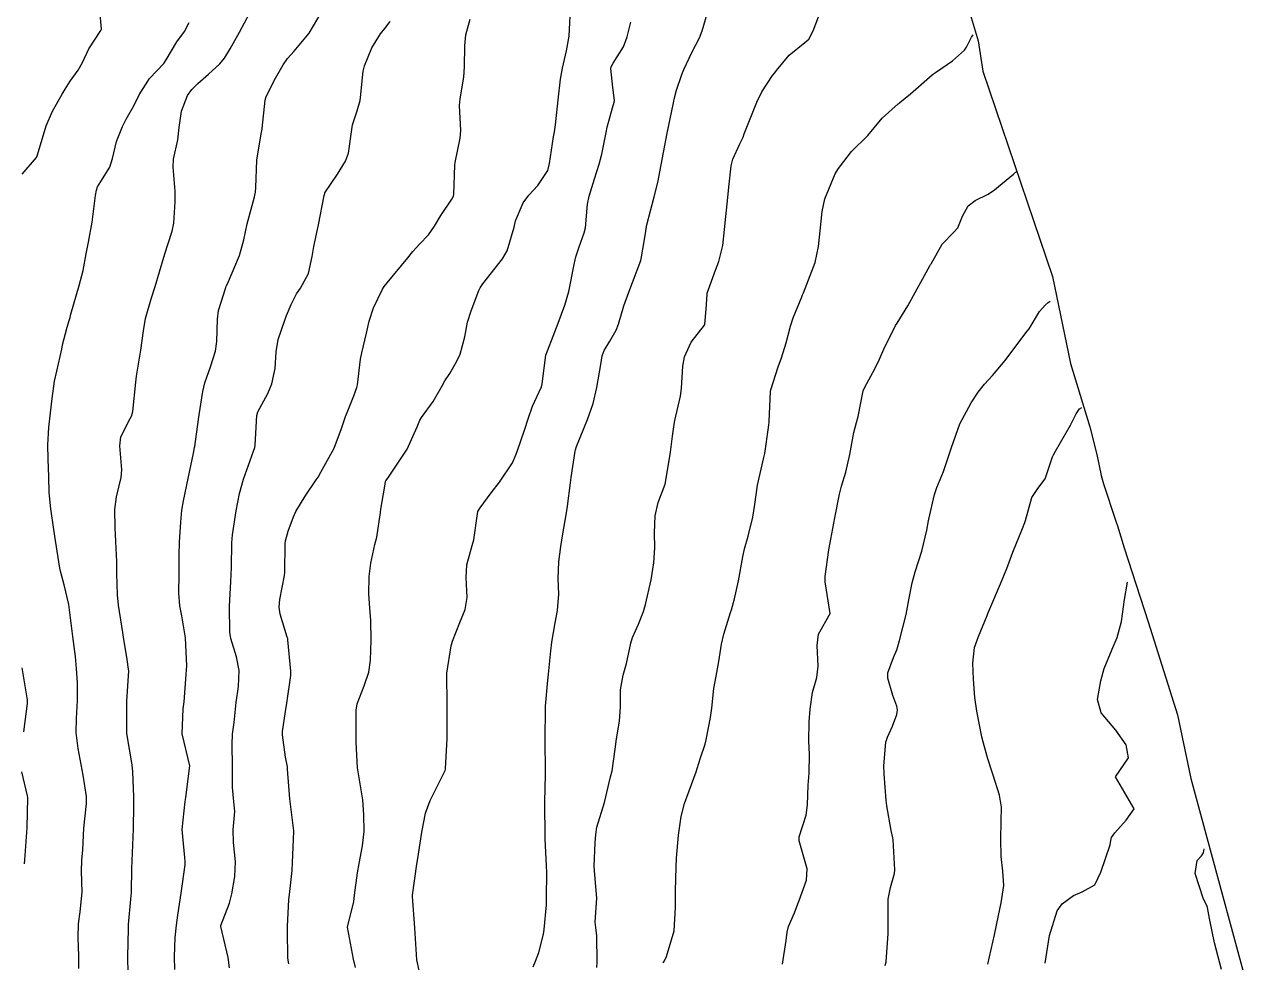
# Model space of a CAD drawing. Header units: metres. Extents: x 298520 to 308411, y 7433745 to 7450750.
# Drawn here: x 298913.6 to 298991.1, y 7450584.2 to 7450643 of the extents above; entities that cross this region are included whole.
import ezdxf

# ---------------------------------------------------------------- set-up
doc = ezdxf.new("R2010")
doc.units = ezdxf.units.M
doc.header["$LTSCALE"] = 10
for name, color, linetype in [('Area', 45, 'Continuous'), ('Curvas de Nivel 1m', 11, 'Continuous'), ('Curvas de Nivel 5m', 15, 'Continuous')]:
    doc.layers.add(name, color=color, linetype=linetype)

msp = doc.modelspace()

# ---------------------------------------------------------------- linework, layer by layer
at = {"layer": 'Area'}
msp.add_polyline3d([(298972.129, 7450646.177, 731.378), (298973.385, 7450641.97, 731.688), (298973.673, 7450640.065, 732.028), (298978.038, 7450627.208, 733.638), (298979.172, 7450621.753, 734.268), (298980.377, 7450617.773, 734.808), (298980.814, 7450616.038, 735.018), (298981.077, 7450614.734, 735.168), (298981.221, 7450614.206, 735.158), (298982.005, 7450611.872, 735.519), (298982.111, 7450611.581, 735.628), (298982.518, 7450610.206, 735.618), (298984.036, 7450605.563, 748.008), (298985.868, 7450599.72, 739.998), (298986.707, 7450595.735, 735.968), (298991.115, 7450579.477, 741.808)], dxfattribs=at)
at = {"layer": 'Curvas de Nivel 1m', "flags": 128}
for points, elevation in [([(298913.47, 7450633.616), (298914.373, 7450634.661), (298914.394, 7450634.7), (298914.435, 7450634.838), (298914.972, 7450636.652), (298915.376, 7450637.56), (298915.979, 7450638.637), (298916.165, 7450638.947), (298916.485, 7450639.451), (298916.979, 7450640.142), (298917.25, 7450640.623), (298917.66, 7450641.47), (298918.413, 7450642.611), (298918.436, 7450642.699), (298918.287, 7450644.613)], 722), ([(298920.167, 7450582.586), (298920.094, 7450584.323), (298920.09, 7450584.587), (298920.129, 7450586.308), (298920.143, 7450586.587), (298920.287, 7450588.175), (298920.326, 7450588.586), (298920.356, 7450590.128), (298920.36, 7450590.585), (298920.423, 7450592.087), (298920.447, 7450592.585), (298920.47, 7450594.062), (298920.468, 7450594.585), (298920.406, 7450596.148), (298920.359, 7450596.586), (298920.042, 7450598.55), (298920.039, 7450598.59), (298920.023, 7450600.59), (298920.152, 7450602.479), (298920.147, 7450602.589), (298920.052, 7450603.196), (298919.823, 7450604.593), (298919.773, 7450604.895), (298919.509, 7450606.596), (298919.441, 7450607.258), (298919.409, 7450608.597), (298919.399, 7450609.329), (298919.344, 7450610.598), (298919.294, 7450611.457), (298919.287, 7450612.599), (298919.385, 7450613.388), (298919.683, 7450614.595), (298919.715, 7450615.078), (298919.594, 7450616.596), (298919.665, 7450617.152), (298920.239, 7450618.31), (298920.341, 7450618.489), (298920.374, 7450618.588), (298920.404, 7450618.747), (298920.587, 7450620.585), (298920.638, 7450620.956), (298920.908, 7450622.581), (298921.079, 7450623.8), (298921.209, 7450624.577), (298921.56, 7450625.806), (298921.816, 7450626.568), (298922.351, 7450628.408), (298922.384, 7450628.528), (298922.393, 7450628.56), (298922.879, 7450630.051), (298922.979, 7450630.554), (298923.06, 7450631.89), (298923.058, 7450632.553), (298922.928, 7450634.052), (298922.964, 7450634.555), (298923.234, 7450635.764), (298923.32, 7450636.551), (298923.454, 7450637.559), (298923.843, 7450638.546), (298924.108, 7450638.914), (298924.484, 7450639.302), (298925.151, 7450639.876), (298925.863, 7450640.526), (298926.148, 7450640.882), (298926.512, 7450641.476), (298927.098, 7450642.511), (298927.719, 7450643.687)], 724), ([(298934.359, 7450583.883), (298934.244, 7450584.416), (298933.853, 7450586.42), (298934.255, 7450588.038), (298934.306, 7450588.416), (298934.482, 7450589.829), (298934.586, 7450590.413), (298934.809, 7450591.521), (298934.906, 7450592.41), (298934.891, 7450593.463), (298934.822, 7450594.411), (298934.598, 7450595.783), (298934.495, 7450596.415), (298934.407, 7450598.006), (298934.41, 7450598.416), (298934.412, 7450600.023), (298934.475, 7450600.415), (298934.907, 7450601.538), (298935.206, 7450602.408), (298935.31, 7450603.151), (298935.347, 7450604.407), (298935.328, 7450605.65), (298935.262, 7450606.408), (298935.205, 7450607.31), (298935.222, 7450608.409), (298935.311, 7450609.228), (298935.581, 7450610.406), (298935.688, 7450610.864), (298935.92, 7450612.402), (298935.95, 7450612.618), (298936.188, 7450614.066), (298936.241, 7450614.35), (298936.265, 7450614.399), (298936.429, 7450614.631), (298937.601, 7450616.379), (298938.227, 7450617.778), (298938.396, 7450618.204), (298938.506, 7450618.367), (298939.237, 7450619.371), (298939.781, 7450620.355), (298939.961, 7450620.658), (298940.271, 7450621.125), (298940.72, 7450621.904), (298940.924, 7450622.344), (298941.212, 7450623.428), (298941.386, 7450624.339), (298941.6, 7450625.057), (298942.086, 7450626.332), (298942.169, 7450626.497), (298942.337, 7450626.741), (298943.581, 7450628.312), (298943.856, 7450628.812), (298944.295, 7450630.301), (298944.387, 7450630.682), (298944.872, 7450631.821), (298945.226, 7450632.292), (298945.794, 7450632.901), (298946.419, 7450633.85), (298946.518, 7450634.279), (298946.772, 7450635.951), (298946.827, 7450636.274), (298946.886, 7450636.703), (298947.063, 7450638.271), (298947.199, 7450639.563), (298947.323, 7450640.268), (298947.591, 7450641.341), (298947.745, 7450642.262), (298947.806, 7450643.531)], 728), ([(298949.486, 7450583.892), (298949.498, 7450584.235), (298949.481, 7450585.868), (298949.433, 7450586.236), (298949.373, 7450586.724), (298949.486, 7450588.236), (298949.35, 7450589.69), (298949.305, 7450590.239), (298949.378, 7450591.698), (298949.417, 7450592.238), (298949.474, 7450592.692), (298949.953, 7450594.23), (298950.348, 7450595.847), (298950.44, 7450596.225), (298950.639, 7450597.577), (298950.717, 7450598.223), (298950.9, 7450599.335), (298950.955, 7450600.221), (298950.962, 7450601.292), (298951.131, 7450602.219), (298951.332, 7450602.939), (298951.609, 7450604.215), (298951.722, 7450604.568), (298952.085, 7450605.402), (298952.399, 7450606.205), (298952.531, 7450606.637), (298952.895, 7450608.198), (298953.061, 7450609.264), (298953.121, 7450610.195), (298953.098, 7450611.141), (298953.132, 7450612.195), (298953.332, 7450613.036), (298953.754, 7450614.187), (298954.077, 7450616.048), (298954.093, 7450616.182), (298954.223, 7450617.196), (298954.341, 7450618.07), (298954.361, 7450618.179), (298954.723, 7450619.708), (298954.779, 7450620.175), (298954.865, 7450621.586), (298954.974, 7450622.173), (298955.384, 7450623.081), (298956.227, 7450624.161), (298956.253, 7450624.221), (298956.323, 7450625.16), (298956.391, 7450626.1), (298956.4, 7450626.159), (298956.911, 7450627.59), (298957.131, 7450628.152), (298957.379, 7450629.139), (298957.487, 7450630.149), (298957.568, 7450630.971), (298957.693, 7450632.147), (298957.757, 7450632.799), (298957.904, 7450634.145), (298958.01, 7450634.563), (298958.444, 7450635.528), (298958.646, 7450635.941), (298958.721, 7450636.136), (298958.88, 7450636.556), (298959.518, 7450638.124), (298959.822, 7450638.778), (298960.498, 7450639.791), (298960.643, 7450639.967), (298960.746, 7450640.108), (298961.536, 7450641.076), (298962.521, 7450641.862), (298962.773, 7450642.086), (298963.046, 7450642.6), (298963.608, 7450644.074)], 731), ([(298917.021, 7450583.819), (298917.029, 7450584.622), (298916.989, 7450585.768), (298917.011, 7450586.623), (298917.1, 7450587.386), (298917.224, 7450588.62), (298917.2, 7450589.925), (298917.22, 7450590.62), (298917.267, 7450591.265), (298917.346, 7450592.619), (298917.496, 7450594.164), (298917.499, 7450594.617), (298917.299, 7450595.952), (298917.176, 7450596.622), (298916.985, 7450597.628), (298916.863, 7450598.627), (298916.881, 7450599.496), (298916.95, 7450600.626), (298916.937, 7450601.729), (298916.88, 7450602.628), (298916.815, 7450603.383), (298916.65, 7450604.631), (298916.589, 7450605.144), (298916.4, 7450606.635), (298916.112, 7450607.884), (298915.897, 7450608.642), (298915.837, 7450608.931), (298915.566, 7450610.646), (298915.448, 7450611.349), (298915.261, 7450612.649), (298915.17, 7450613.658), (298915.136, 7450614.651), (298915.093, 7450615.762), (298915.086, 7450616.651), (298915.148, 7450617.732), (298915.25, 7450618.65), (298915.348, 7450619.553), (298915.5, 7450620.648), (298915.646, 7450621.269), (298915.954, 7450622.643), (298916.011, 7450622.918), (298916.304, 7450624.028), (298916.446, 7450624.502), (298916.476, 7450624.638), (298916.516, 7450624.838), (298917.051, 7450626.629), (298917.296, 7450627.579), (298917.475, 7450628.623), (298917.634, 7450629.351), (298917.858, 7450630.618), (298918.061, 7450632.277), (298918.122, 7450632.614), (298918.196, 7450632.823), (298918.411, 7450633.151), (298918.975, 7450634.054), (298919.13, 7450634.603), (298919.382, 7450635.662), (298919.756, 7450636.597), (298919.997, 7450637.055), (298920.466, 7450637.89), (298920.813, 7450638.585), (298921.456, 7450639.608), (298922.347, 7450640.562), (298922.505, 7450640.778), (298923.155, 7450641.915), (298923.643, 7450642.549), (298923.946, 7450643.132)], 723), ([(298926.475, 7450583.865), (298926.374, 7450584.515), (298925.915, 7450586.457), (298925.924, 7450586.519), (298926.473, 7450587.915), (298926.602, 7450588.513), (298926.799, 7450589.606), (298926.84, 7450590.511), (298926.706, 7450591.727), (298926.704, 7450592.512), (298926.791, 7450593.665), (298926.708, 7450594.512), (298926.646, 7450595.196), (298926.648, 7450596.51), (298926.628, 7450597.876), (298926.661, 7450598.51), (298926.754, 7450599.253), (298926.884, 7450600.507), (298927.024, 7450601.496), (298927.08, 7450602.504), (298926.912, 7450603.363), (298926.541, 7450604.513), (298926.478, 7450604.915), (298926.475, 7450606.514), (298926.549, 7450608.081), (298926.573, 7450608.513), (298926.587, 7450608.973), (298926.606, 7450610.513), (298926.653, 7450611.018), (298926.887, 7450612.509), (298927.087, 7450613.599), (298927.333, 7450614.503), (298927.976, 7450616.259), (298928.051, 7450616.492), (298928.071, 7450616.636), (298928.178, 7450618.491), (298928.245, 7450618.727), (298928.872, 7450619.869), (298929.118, 7450620.481), (298929.324, 7450621.428), (298929.397, 7450622.479), (298929.508, 7450623.264), (298929.928, 7450624.474), (298930.04, 7450624.749), (298930.323, 7450625.445), (298930.67, 7450626.126), (298930.909, 7450626.464), (298931.412, 7450627.389), (298931.636, 7450628.457), (298931.745, 7450629.073), (298932.037, 7450630.445), (298932.401, 7450632.278), (298932.433, 7450632.409), (298932.449, 7450632.44), (298933.237, 7450633.615), (298933.738, 7450634.427), (298933.923, 7450634.94), (298934.137, 7450636.423), (298934.176, 7450636.702), (298934.465, 7450637.583), (298934.658, 7450638.231), (298934.684, 7450638.418), (298934.842, 7450640.072), (298934.925, 7450640.416), (298935.392, 7450641.533), (298935.919, 7450642.406), (298936.192, 7450642.738), (298936.531, 7450643.176)], 726), ([(298930.177, 7450584.119), (298930.119, 7450584.467), (298930.092, 7450586.226), (298930.093, 7450586.468), (298930.184, 7450588.162), (298930.219, 7450588.467), (298930.395, 7450589.968), (298930.406, 7450590.465), (298930.481, 7450591.908), (298930.498, 7450592.464), (298930.296, 7450594.12), (298930.252, 7450594.467), (298930.107, 7450596.333), (298930.09, 7450596.469), (298929.982, 7450597.085), (298929.785, 7450598.472), (298929.789, 7450598.688), (298930.02, 7450600.2), (298930.059, 7450600.433), (298930.065, 7450600.47), (298930.308, 7450602.199), (298930.317, 7450602.467), (298930.123, 7450604.419), (298930.116, 7450604.47), (298930.113, 7450604.509), (298930.074, 7450604.601), (298929.642, 7450606.028), (298929.576, 7450606.475), (298929.616, 7450606.959), (298929.903, 7450608.472), (298929.923, 7450608.674), (298929.954, 7450610.472), (298929.976, 7450610.641), (298930.151, 7450611.247), (298930.479, 7450612.148), (298930.625, 7450612.465), (298931.199, 7450613.439), (298931.89, 7450614.453), (298932.011, 7450614.635), (298932.198, 7450614.941), (298933.016, 7450616.438), (298933.478, 7450617.683), (298933.733, 7450618.428), (298933.878, 7450618.786), (298934.252, 7450619.722), (298934.438, 7450620.24), (298934.479, 7450620.418), (298934.678, 7450622.017), (298934.754, 7450622.415), (298935.055, 7450623.659), (298935.224, 7450624.411), (298935.492, 7450625.237), (298936.05, 7450626.403), (298936.156, 7450626.581), (298936.337, 7450626.812), (298937.635, 7450628.381), (298937.956, 7450628.779), (298938.366, 7450629.219), (298938.925, 7450629.814), (298939.309, 7450630.361), (298939.714, 7450631.032), (298940.4, 7450632.045), (298940.506, 7450632.244), (298940.524, 7450632.349), (298940.593, 7450634.186), (298940.613, 7450634.348), (298940.922, 7450635.871), (298940.951, 7450636.345), (298940.887, 7450637.927), (298940.918, 7450638.346), (298941.145, 7450639.692), (298941.198, 7450640.343), (298941.203, 7450641.656), (298941.281, 7450642.342), (298941.537, 7450643.335)], 727), ([(298938.495, 7450583.045), (298938.211, 7450584.374), (298938.177, 7450584.715), (298938.072, 7450586.377), (298937.924, 7450588.338), (298937.925, 7450588.379), (298937.935, 7450588.431), (298938.197, 7450590.376), (298938.258, 7450590.726), (298938.527, 7450592.371), (298938.741, 7450593.568), (298939.029, 7450594.364), (298939.972, 7450596.241), (298939.994, 7450596.328), (298940, 7450596.35), (298940.105, 7450598.245), (298940.108, 7450598.349), (298940.097, 7450600.275), (298940.098, 7450600.349), (298940.083, 7450602.309), (298940.088, 7450602.35), (298940.358, 7450604.058), (298940.44, 7450604.346), (298940.9, 7450605.526), (298941.224, 7450606.339), (298941.356, 7450607.085), (298941.294, 7450608.338), (298941.329, 7450609.14), (298941.679, 7450610.335), (298941.774, 7450610.707), (298941.998, 7450612.332), (298942.033, 7450612.463), (298942.169, 7450612.713), (298942.861, 7450613.642), (298943.373, 7450614.312), (298944.205, 7450615.528), (298944.433, 7450616.076), (298944.505, 7450616.297), (298944.942, 7450617.577), (298945.179, 7450618.291), (298945.461, 7450619.072), (298946.011, 7450620.283), (298946.067, 7450620.48), (298946.283, 7450622.28), (298946.845, 7450623.735), (298947.05, 7450624.273), (298947.474, 7450625.413), (298947.719, 7450626.259), (298948.055, 7450627.959), (298948.118, 7450628.254), (298948.169, 7450628.439), (298948.365, 7450629.065), (298948.691, 7450629.934), (298948.762, 7450630.246), (298948.904, 7450631.739), (298949.003, 7450632.244), (298949.334, 7450633.32), (298949.632, 7450634.238), (298949.805, 7450634.864), (298950.061, 7450636.234), (298950.132, 7450636.558), (298950.468, 7450637.772), (298950.571, 7450638.13), (298950.583, 7450638.229), (298950.485, 7450639.053), (298950.369, 7450640.231), (298950.387, 7450640.348), (298950.506, 7450640.569), (298951.151, 7450641.589), (298951.381, 7450642.221), (298951.614, 7450643.137)], 729), ([(298953.648, 7450584.192), (298953.715, 7450584.31), (298953.837, 7450584.588), (298954.318, 7450586.183), (298954.414, 7450587.643), (298954.406, 7450588.182), (298954.411, 7450588.705), (298954.445, 7450590.182), (298954.473, 7450590.746), (298954.598, 7450592.18), (298954.762, 7450593.357), (298954.968, 7450594.175), (298955.568, 7450595.765), (298955.715, 7450596.164), (298955.774, 7450596.365), (298955.986, 7450597.034), (298956.266, 7450597.89), (298956.34, 7450598.157), (298956.607, 7450599.564), (298956.687, 7450600.153), (298956.818, 7450601.369), (298956.952, 7450602.151), (298957.129, 7450603.077), (298957.292, 7450604.148), (298957.439, 7450604.787), (298957.86, 7450606.142), (298957.917, 7450606.32), (298958.102, 7450607.004), (298958.356, 7450608.136), (298958.637, 7450609.631), (298958.742, 7450610.131), (298958.959, 7450610.936), (298959.259, 7450612.124), (298959.38, 7450612.917), (298959.559, 7450614.12), (298959.951, 7450615.854), (298960.003, 7450616.113), (298960.229, 7450617.738), (298960.277, 7450618.065), (298960.278, 7450618.11), (298960.367, 7450620.003), (298960.382, 7450620.109), (298960.841, 7450621.541), (298961.053, 7450622.102), (298961.356, 7450623.035), (298961.62, 7450624.097), (298961.786, 7450624.62), (298962.331, 7450625.935), (298962.374, 7450626.048), (298962.395, 7450626.089), (298962.431, 7450626.186), (298963.161, 7450628.078), (298963.363, 7450629.08), (298963.471, 7450630.074), (298963.594, 7450631.271), (298963.763, 7450632.07), (298964.419, 7450633.644), (298964.577, 7450633.903), (298964.682, 7450634.057), (298965.447, 7450635.041), (298966.453, 7450636.04), (298967.359, 7450637.136), (298968.363, 7450638.021), (298968.427, 7450638.067), (298968.474, 7450638.101), (298969.131, 7450638.662), (298970.491, 7450639.838), (298970.577, 7450639.904), (298970.703, 7450639.988), (298971.758, 7450640.723), (298972.514, 7450641.391), (298972.65, 7450641.574), (298972.963, 7450642.205), (298973.063, 7450642.35)], 732), ([(298961.125, 7450584.101), (298961.344, 7450585.594), (298961.403, 7450586.097), (298961.498, 7450586.454), (298961.871, 7450587.322), (298962.082, 7450587.886), (298962.153, 7450588.087), (298962.616, 7450589.362), (298962.663, 7450590.082), (298962.169, 7450591.839), (298962.162, 7450592.088), (298962.597, 7450593.43), (298962.672, 7450594.083), (298962.726, 7450595.321), (298962.794, 7450596.082), (298962.812, 7450597.26), (298962.776, 7450598.082), (298962.795, 7450599.298), (298962.845, 7450600.082), (298962.99, 7450601.124), (298963.263, 7450602.078), (298963.353, 7450602.777), (298963.282, 7450604.078), (298963.375, 7450604.782), (298964.093, 7450606.07), (298963.783, 7450608.073), (298963.787, 7450608.404), (298964.023, 7450610.071), (298964.043, 7450610.172), (298964.15, 7450610.743), (298964.394, 7450612.067), (298964.679, 7450613.569), (298964.809, 7450614.061), (298965.08, 7450614.935), (298965.333, 7450616.053), (298965.593, 7450617.416), (298965.757, 7450618.047), (298965.851, 7450618.434), (298966.176, 7450620.041), (298966.265, 7450620.27), (298966.899, 7450621.411), (298967.186, 7450622.031), (298967.524, 7450622.794), (298968.148, 7450624.022), (298968.204, 7450624.121), (298968.307, 7450624.272), (298968.979, 7450625.354), (298969.318, 7450626.005), (298970.352, 7450627.87), (298970.397, 7450627.945), (298970.421, 7450627.989), (298971.124, 7450629.23), (298971.861, 7450629.975), (298972.101, 7450630.257), (298972.393, 7450630.98), (298972.743, 7450631.623), (298973.192, 7450631.962), (298974.005, 7450632.356), (298974.41, 7450632.629), (298975.124, 7450633.231), (298975.58, 7450633.617), (298975.803, 7450633.8)], 733), ([(298967.559, 7450584.023), (298967.605, 7450584.252), (298967.732, 7450586.021), (298967.737, 7450586.139), (298967.728, 7450588.022), (298967.74, 7450588.166), (298967.892, 7450588.905), (298968.134, 7450589.784), (298968.162, 7450590.017), (298968.054, 7450591.886), (298968.027, 7450592.019), (298967.93, 7450592.475), (298967.653, 7450594.023), (298967.615, 7450594.365), (298967.491, 7450596.025), (298967.463, 7450596.54), (298967.596, 7450598.024), (298967.7, 7450598.32), (298968.008, 7450599.011), (298968.278, 7450599.759), (298968.323, 7450600.017), (298968.289, 7450600.279), (298968.032, 7450600.939), (298967.71, 7450602.023), (298967.713, 7450602.358), (298968.062, 7450603.317), (298968.276, 7450603.81), (298968.346, 7450604.016), (298968.454, 7450604.392), (298968.855, 7450606.009), (298969.036, 7450606.939), (298969.238, 7450608.003), (298969.436, 7450608.688), (298969.852, 7450609.994), (298970.156, 7450611.298), (298970.26, 7450611.891), (298970.277, 7450611.989), (298970.638, 7450613.534), (298970.796, 7450613.984), (298971.202, 7450614.981), (298971.534, 7450615.977), (298971.705, 7450616.488), (298972.233, 7450617.97), (298972.942, 7450619.274), (298973.383, 7450619.959), (298973.774, 7450620.449), (298974.273, 7450620.993), (298975.061, 7450621.938), (298976.3, 7450623.583), (298976.454, 7450623.766), (298976.565, 7450623.917), (298977.219, 7450625.011), (298977.575, 7450625.4), (298977.766, 7450625.582), (298977.883, 7450625.66)], 734), ([(298977.573, 7450584.165), (298977.853, 7450585.9), (298978.32, 7450587.451), (298978.633, 7450587.892), (298979.351, 7450588.415), (298979.884, 7450588.641), (298980.684, 7450589.076), (298981.07, 7450589.862), (298981.643, 7450591.577), (298981.699, 7450591.853), (298981.739, 7450592.04), (298981.93, 7450592.336), (298982.651, 7450593.134), (298983.151, 7450593.838), (298981.973, 7450595.85), (298982.794, 7450597.033), (298982.644, 7450597.843), (298982.007, 7450598.758), (298981.083, 7450599.864), (298980.862, 7450600.699), (298981.053, 7450601.865), (298981.28, 7450602.636), (298981.773, 7450603.854), (298982.08, 7450604.578), (298982.367, 7450605.57), (298982.548, 7450606.957), (298982.723, 7450608.04)], 736), ([(298913.574, 7450598.666), (298913.803, 7450600.445), (298913.809, 7450600.663), (298913.766, 7450600.923), (298913.466, 7450602.666)], 722), ([(298913.628, 7450590.392), (298913.65, 7450590.664), (298913.668, 7450590.902), (298913.784, 7450592.662), (298913.822, 7450594.533), (298913.807, 7450594.662), (298913.448, 7450596.148)], 722), ([(298988.621, 7450583.772), (298988.186, 7450585.44), (298987.865, 7450586.967), (298987.75, 7450587.661), (298987.708, 7450587.782), (298987.492, 7450588.172), (298986.969, 7450589.794), (298987.096, 7450590.607), (298987.365, 7450590.891), (298987.488, 7450591.077), (298987.533, 7450591.34)], 737)]:
    msp.add_lwpolyline(points, dxfattribs=dict(at, elevation=elevation))
at = {"layer": 'Curvas de Nivel 5m', "flags": 128}
for points, elevation in [([(298923.044, 7450583.77), (298923.014, 7450584.552), (298923.062, 7450585.769), (298923.146, 7450586.551), (298923.236, 7450587.175), (298923.436, 7450588.547), (298923.678, 7450590.321), (298923.692, 7450590.543), (298923.667, 7450590.783), (298923.509, 7450592.546), (298923.697, 7450594.29), (298923.737, 7450594.543), (298923.973, 7450596.54), (298923.504, 7450598.547), (298923.569, 7450600.098), (298923.63, 7450600.546), (298923.752, 7450602.256), (298923.776, 7450602.544), (298923.785, 7450602.805), (298923.708, 7450604.545), (298923.479, 7450605.941), (298923.347, 7450606.551), (298923.299, 7450607.358), (298923.32, 7450608.552), (298923.309, 7450609.727), (298923.324, 7450610.552), (298923.406, 7450611.802), (298923.478, 7450612.55), (298923.574, 7450613.147), (298923.885, 7450614.545), (298924.209, 7450616.12), (298924.275, 7450616.477), (298924.285, 7450616.539), (298924.531, 7450618.244), (298924.572, 7450618.537), (298924.791, 7450620.002), (298924.921, 7450620.533), (298925.267, 7450621.536), (298925.59, 7450622.527), (298925.681, 7450623.137), (298925.704, 7450624.526), (298925.77, 7450625.074), (298926.232, 7450626.521), (298926.26, 7450626.594), (298926.335, 7450626.75), (298927.091, 7450628.509), (298927.366, 7450629.507), (298927.579, 7450630.502), (298928.012, 7450632.109), (298928.096, 7450632.495), (298928.114, 7450632.788), (298928.17, 7450634.494), (298928.45, 7450636.155), (298928.51, 7450636.432), (298928.518, 7450636.489), (298928.7, 7450638.258), (298928.769, 7450638.487), (298929.345, 7450639.627), (298929.836, 7450640.477), (298930.107, 7450640.874), (298930.511, 7450641.317), (298931.45, 7450642.456), (298932.541, 7450644.291)], 725), ([(298945.484, 7450583.94), (298945.647, 7450584.283), (298945.839, 7450584.84), (298946.138, 7450585.989), (298946.183, 7450586.277), (298946.332, 7450587.819), (298946.333, 7450588.275), (298946.345, 7450589.829), (298946.338, 7450590.276), (298946.251, 7450591.946), (298946.244, 7450592.277), (298946.217, 7450594.009), (298946.214, 7450594.277), (298946.256, 7450595.991), (298946.265, 7450596.277), (298946.247, 7450598.029), (298946.248, 7450598.278), (298946.257, 7450600.042), (298946.267, 7450600.278), (298946.416, 7450601.9), (298946.452, 7450602.276), (298946.609, 7450603.73), (298946.666, 7450604.274), (298946.865, 7450605.493), (298947.014, 7450606.271), (298947.095, 7450607.283), (298947.069, 7450608.271), (298947.091, 7450609.313), (298947.224, 7450610.269), (298947.356, 7450611.063), (298947.551, 7450612.266), (298947.637, 7450612.799), (298947.823, 7450614.264), (298947.864, 7450614.595), (298948.117, 7450616.261), (298948.137, 7450616.337), (298948.216, 7450616.54), (298948.903, 7450618.25), (298949.244, 7450619.249), (298949.492, 7450620.242), (298949.724, 7450621.685), (298949.822, 7450622.237), (298949.952, 7450622.571), (298950.297, 7450623.156), (298950.687, 7450623.846), (298950.837, 7450624.225), (298951.179, 7450625.366), (298951.481, 7450626.219), (298951.723, 7450626.833), (298952.235, 7450628.211), (298952.256, 7450628.31), (298952.364, 7450628.917), (298952.559, 7450630.029), (298952.573, 7450630.207), (298952.612, 7450630.434), (298953.077, 7450632.2), (298953.307, 7450633.091), (298953.516, 7450634.194), (298953.65, 7450634.976), (298953.896, 7450636.188), (298954.264, 7450637.976), (298954.303, 7450638.183), (298954.334, 7450638.323), (298954.484, 7450638.892), (298954.803, 7450639.872), (298954.929, 7450640.176), (298955.445, 7450641.239), (298955.912, 7450642.166), (298956.092, 7450642.6), (298956.543, 7450644.16)], 730), ([(298973.981, 7450584.094), (298974.404, 7450585.942), (298974.653, 7450587.157), (298974.822, 7450587.936), (298974.984, 7450589.023), (298974.915, 7450589.935), (298974.816, 7450590.841), (298974.798, 7450591.937), (298974.82, 7450593.057), (298974.848, 7450593.937), (298974.721, 7450594.699), (298974.323, 7450595.945), (298974.235, 7450596.206), (298973.983, 7450596.978), (298973.709, 7450597.953), (298973.61, 7450598.342), (298973.298, 7450599.957), (298973.174, 7450600.816), (298973.079, 7450601.96), (298973.043, 7450602.976), (298973.151, 7450603.959), (298973.394, 7450604.642), (298973.936, 7450605.952), (298973.976, 7450606.07), (298974.097, 7450606.368), (298974.782, 7450607.94), (298975.165, 7450608.897), (298975.555, 7450609.929), (298976.158, 7450611.418), (298976.305, 7450611.775), (298976.345, 7450611.918), (298976.733, 7450613.359), (298977.106, 7450613.911), (298977.567, 7450614.531), (298978.043, 7450615.902), (298978.089, 7450616.027), (298978.216, 7450616.249), (298979.152, 7450617.886), (298979.527, 7450618.597), (298979.731, 7450618.908), (298979.873, 7450619)], 735)]:
    msp.add_lwpolyline(points, dxfattribs=dict(at, elevation=elevation))

doc.saveas('drawing.dxf')
